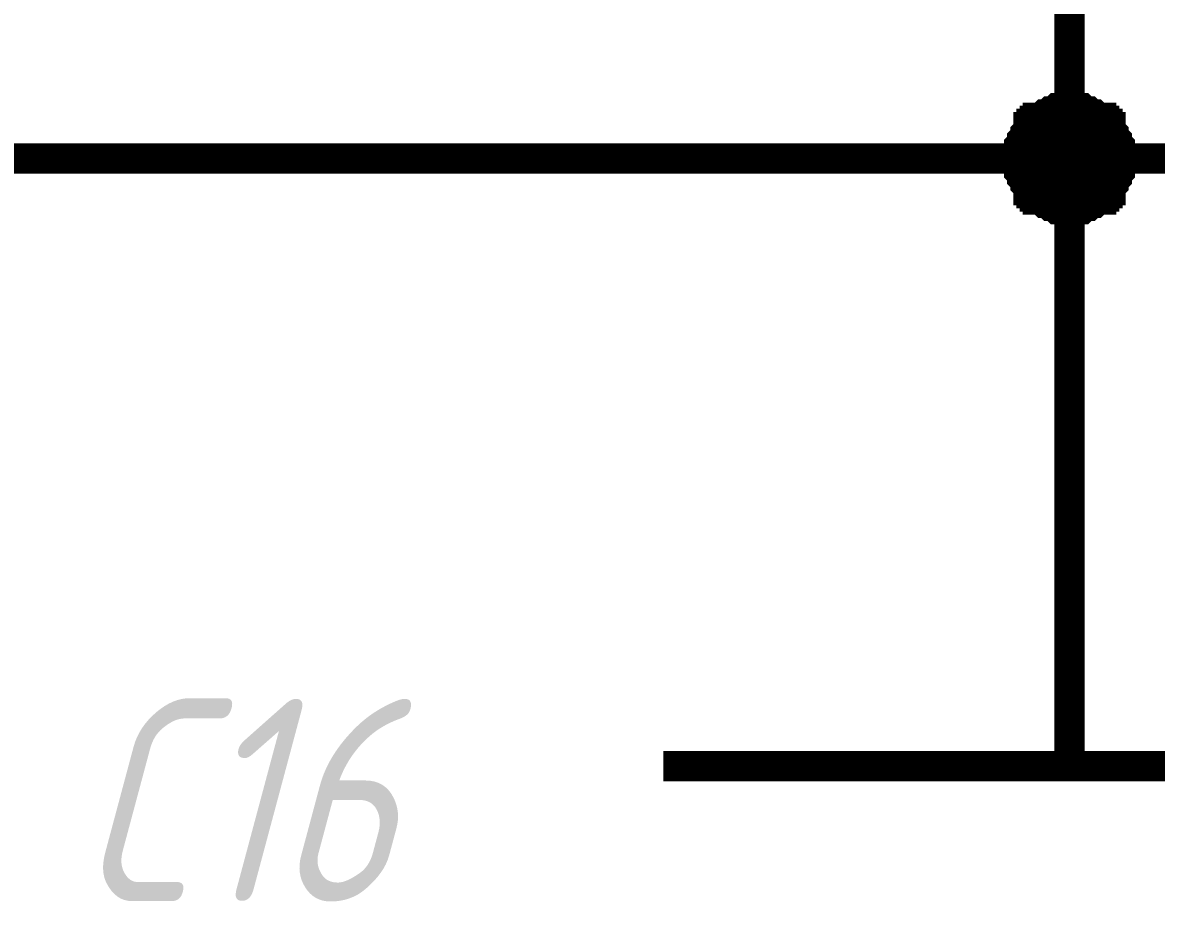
# Model space of a CAD drawing. Extents: x 260 to 1101, y 70 to 664.
# Drawn here: x 793.71 to 804.89, y 486.94 to 495.63 of the extents above; entities that cross this region are included whole.
import ezdxf

# ---------------------------------------------------------------- set-up
doc = ezdxf.new("R2010")
doc.units = 0
doc.header["$MEASUREMENT"] = 0
doc.layers.add('Sheet', color=255, linetype='CONTINUOUS')
doc.styles.add('GOST type A0', font='', dxfattribs={"oblique": 15, "height": 3.5})
doc.styles.get('GOST type A0').set_extended_font_data('GOST type A')

msp = doc.modelspace()

# ---------------------------------------------------------------- linework, layer by layer
at = {"layer": 'Sheet'}
for points, const_width in [([(804.036, 494.286), (804.036, 496.771)], 0.3), ([(803.539, 494.286), (803.539, 494.317), (803.539, 494.348), (803.539, 494.348), (803.539, 494.379), (803.539, 494.41), (803.57, 494.441), (803.57, 494.472), (803.57, 494.472), (803.601, 494.503), (803.601, 494.534), (803.601, 494.534), (803.632, 494.565), (803.632, 494.596), (803.663, 494.596), (803.663, 494.628), (803.694, 494.628), (803.694, 494.659), (803.725, 494.659), (803.725, 494.69), (803.757, 494.69), (803.788, 494.721), (803.788, 494.721), (803.819, 494.721), (803.85, 494.752), (803.85, 494.752), (803.881, 494.752), (803.912, 494.783), (803.943, 494.783), (803.974, 494.783), (803.974, 494.783), (804.005, 494.783), (804.036, 494.783)], 0.3), ([(803.539, 494.286), (803.539, 494.317), (803.539, 494.348), (803.539, 494.348), (803.539, 494.379), (803.539, 494.41), (803.57, 494.441), (803.57, 494.472), (803.57, 494.472), (803.601, 494.503), (803.601, 494.534), (803.601, 494.534), (803.632, 494.565), (803.632, 494.596), (803.663, 494.596), (803.663, 494.628), (803.694, 494.628), (803.694, 494.659), (803.725, 494.659), (803.725, 494.69), (803.757, 494.69), (803.788, 494.721), (803.788, 494.721), (803.819, 494.721), (803.85, 494.752), (803.85, 494.752), (803.881, 494.752), (803.912, 494.783), (803.943, 494.783), (803.974, 494.783), (803.974, 494.783), (804.005, 494.783), (804.036, 494.783)], 0.3), ([(803.539, 494.286), (803.539, 494.317), (803.539, 494.348), (803.539, 494.348), (803.539, 494.379), (803.539, 494.41), (803.57, 494.441), (803.57, 494.472), (803.57, 494.472), (803.601, 494.503), (803.601, 494.534), (803.601, 494.534), (803.632, 494.565), (803.632, 494.596), (803.663, 494.596), (803.663, 494.628), (803.694, 494.628), (803.694, 494.659), (803.725, 494.659), (803.725, 494.69), (803.757, 494.69), (803.788, 494.721), (803.788, 494.721), (803.819, 494.721), (803.85, 494.752), (803.85, 494.752), (803.881, 494.752), (803.912, 494.783), (803.943, 494.783), (803.974, 494.783), (803.974, 494.783), (804.005, 494.783), (804.036, 494.783)], 0.3), ([(803.539, 494.286), (803.539, 494.317), (803.539, 494.348), (803.539, 494.348), (803.539, 494.379), (803.539, 494.41), (803.57, 494.441), (803.57, 494.472), (803.57, 494.472), (803.601, 494.503), (803.601, 494.534), (803.601, 494.534), (803.632, 494.565), (803.632, 494.596), (803.663, 494.596), (803.663, 494.628), (803.694, 494.628), (803.694, 494.659), (803.725, 494.659), (803.725, 494.69), (803.757, 494.69), (803.788, 494.721), (803.788, 494.721), (803.819, 494.721), (803.85, 494.752), (803.85, 494.752), (803.881, 494.752), (803.912, 494.783), (803.943, 494.783), (803.974, 494.783), (803.974, 494.783), (804.005, 494.783), (804.036, 494.783)], 0.3), ([(803.539, 494.286), (803.539, 494.317), (803.539, 494.348), (803.539, 494.348), (803.539, 494.379), (803.539, 494.41), (803.57, 494.441), (803.57, 494.472), (803.57, 494.472), (803.601, 494.503), (803.601, 494.534), (803.601, 494.534), (803.632, 494.565), (803.632, 494.596), (803.663, 494.596), (803.663, 494.628), (803.694, 494.628), (803.694, 494.659), (803.725, 494.659), (803.725, 494.69), (803.757, 494.69), (803.788, 494.721), (803.788, 494.721), (803.819, 494.721), (803.85, 494.752), (803.85, 494.752), (803.881, 494.752), (803.912, 494.783), (803.943, 494.783), (803.974, 494.783), (803.974, 494.783), (804.005, 494.783), (804.036, 494.783)], 0.3), ([(803.539, 494.286), (803.539, 494.317), (803.539, 494.348), (803.539, 494.348), (803.539, 494.379), (803.539, 494.41), (803.57, 494.441), (803.57, 494.472), (803.57, 494.472), (803.601, 494.503), (803.601, 494.534), (803.601, 494.534), (803.632, 494.565), (803.632, 494.596), (803.663, 494.596), (803.663, 494.628), (803.694, 494.628), (803.694, 494.659), (803.725, 494.659), (803.725, 494.69), (803.757, 494.69), (803.788, 494.721), (803.788, 494.721), (803.819, 494.721), (803.85, 494.752), (803.85, 494.752), (803.881, 494.752), (803.912, 494.783), (803.943, 494.783), (803.974, 494.783), (803.974, 494.783), (804.005, 494.783), (804.036, 494.783)], 0.3), ([(803.539, 494.286), (803.539, 494.317), (803.539, 494.348), (803.539, 494.348), (803.539, 494.379), (803.539, 494.41), (803.57, 494.441), (803.57, 494.472), (803.57, 494.472), (803.601, 494.503), (803.601, 494.534), (803.601, 494.534), (803.632, 494.565), (803.632, 494.596), (803.663, 494.596), (803.663, 494.628), (803.694, 494.628), (803.694, 494.659), (803.725, 494.659), (803.725, 494.69), (803.757, 494.69), (803.788, 494.721), (803.788, 494.721), (803.819, 494.721), (803.85, 494.752), (803.85, 494.752), (803.881, 494.752), (803.912, 494.783), (803.943, 494.783), (803.974, 494.783), (803.974, 494.783), (804.005, 494.783), (804.036, 494.783)], 0.0991), ([(803.539, 494.286), (803.539, 494.317), (803.539, 494.348), (803.539, 494.348), (803.539, 494.379), (803.539, 494.41), (803.57, 494.441), (803.57, 494.472), (803.57, 494.472), (803.601, 494.503), (803.601, 494.534), (803.601, 494.534), (803.632, 494.565), (803.632, 494.596), (803.663, 494.596), (803.663, 494.628), (803.694, 494.628), (803.694, 494.659), (803.725, 494.659), (803.725, 494.69), (803.757, 494.69), (803.788, 494.721), (803.788, 494.721), (803.819, 494.721), (803.85, 494.752), (803.85, 494.752), (803.881, 494.752), (803.912, 494.783), (803.943, 494.783), (803.974, 494.783), (803.974, 494.783), (804.005, 494.783), (804.036, 494.783)], 0.0991), ([(803.539, 494.286), (803.539, 494.317), (803.539, 494.348), (803.539, 494.348), (803.539, 494.379), (803.539, 494.41), (803.57, 494.441), (803.57, 494.472), (803.57, 494.472), (803.601, 494.503), (803.601, 494.534), (803.601, 494.534), (803.632, 494.565), (803.632, 494.596), (803.663, 494.596), (803.663, 494.628), (803.694, 494.628), (803.694, 494.659), (803.725, 494.659), (803.725, 494.69), (803.757, 494.69), (803.788, 494.721), (803.788, 494.721), (803.819, 494.721), (803.85, 494.752), (803.85, 494.752), (803.881, 494.752), (803.912, 494.783), (803.943, 494.783), (803.974, 494.783), (803.974, 494.783), (804.005, 494.783), (804.036, 494.783)], 0.0991), ([(803.539, 494.286), (803.539, 494.317), (803.539, 494.348), (803.539, 494.348), (803.539, 494.379), (803.539, 494.41), (803.57, 494.441), (803.57, 494.472), (803.57, 494.472), (803.601, 494.503), (803.601, 494.534), (803.601, 494.534), (803.632, 494.565), (803.632, 494.596), (803.663, 494.596), (803.663, 494.628), (803.694, 494.628), (803.694, 494.659), (803.725, 494.659), (803.725, 494.69), (803.757, 494.69), (803.788, 494.721), (803.788, 494.721), (803.819, 494.721), (803.85, 494.752), (803.85, 494.752), (803.881, 494.752), (803.912, 494.783), (803.943, 494.783), (803.974, 494.783), (803.974, 494.783), (804.005, 494.783), (804.036, 494.783)], 0.0991), ([(803.539, 494.286), (803.539, 494.317), (803.539, 494.348), (803.539, 494.348), (803.539, 494.379), (803.539, 494.41), (803.57, 494.441), (803.57, 494.472), (803.57, 494.472), (803.601, 494.503), (803.601, 494.534), (803.601, 494.534), (803.632, 494.565), (803.632, 494.596), (803.663, 494.596), (803.663, 494.628), (803.694, 494.628), (803.694, 494.659), (803.725, 494.659), (803.725, 494.69), (803.757, 494.69), (803.788, 494.721), (803.788, 494.721), (803.819, 494.721), (803.85, 494.752), (803.85, 494.752), (803.881, 494.752), (803.912, 494.783), (803.943, 494.783), (803.974, 494.783), (803.974, 494.783), (804.005, 494.783), (804.036, 494.783)], 0.0991), ([(803.539, 494.286), (803.539, 494.317), (803.539, 494.348), (803.539, 494.348), (803.539, 494.379), (803.539, 494.41), (803.57, 494.441), (803.57, 494.472), (803.57, 494.472), (803.601, 494.503), (803.601, 494.534), (803.601, 494.534), (803.632, 494.565), (803.632, 494.596), (803.663, 494.596), (803.663, 494.628), (803.694, 494.628), (803.694, 494.659), (803.725, 494.659), (803.725, 494.69), (803.757, 494.69), (803.788, 494.721), (803.788, 494.721), (803.819, 494.721), (803.85, 494.752), (803.85, 494.752), (803.881, 494.752), (803.912, 494.783), (803.943, 494.783), (803.974, 494.783), (803.974, 494.783), (804.005, 494.783), (804.036, 494.783)], 0.0991), ([(804.036, 494.783), (804.036, 494.783)], 0.3), ([(804.036, 494.783), (804.067, 494.783), (804.098, 494.783), (804.098, 494.783), (804.129, 494.783), (804.16, 494.783), (804.191, 494.752), (804.222, 494.752), (804.222, 494.752), (804.253, 494.721), (804.284, 494.721), (804.284, 494.721), (804.316, 494.69), (804.347, 494.69), (804.347, 494.659), (804.378, 494.659), (804.378, 494.628), (804.409, 494.628), (804.409, 494.596), (804.44, 494.596), (804.44, 494.565), (804.471, 494.534), (804.471, 494.534), (804.471, 494.503), (804.502, 494.472), (804.502, 494.472), (804.502, 494.441), (804.533, 494.41), (804.533, 494.379), (804.533, 494.348), (804.533, 494.348), (804.533, 494.317), (804.533, 494.286)], 0.3), ([(804.036, 494.783), (804.036, 494.783)], 0.3), ([(804.036, 494.783), (804.067, 494.783), (804.098, 494.783), (804.098, 494.783), (804.129, 494.783), (804.16, 494.783), (804.191, 494.752), (804.222, 494.752), (804.222, 494.752), (804.253, 494.721), (804.284, 494.721), (804.284, 494.721), (804.316, 494.69), (804.347, 494.69), (804.347, 494.659), (804.378, 494.659), (804.378, 494.628), (804.409, 494.628), (804.409, 494.596), (804.44, 494.596), (804.44, 494.565), (804.471, 494.534), (804.471, 494.534), (804.471, 494.503), (804.502, 494.472), (804.502, 494.472), (804.502, 494.441), (804.533, 494.41), (804.533, 494.379), (804.533, 494.348), (804.533, 494.348), (804.533, 494.317), (804.533, 494.286)], 0.3), ([(804.036, 494.783), (804.036, 494.783)], 0.3), ([(804.036, 494.783), (804.067, 494.783), (804.098, 494.783), (804.098, 494.783), (804.129, 494.783), (804.16, 494.783), (804.191, 494.752), (804.222, 494.752), (804.222, 494.752), (804.253, 494.721), (804.284, 494.721), (804.284, 494.721), (804.316, 494.69), (804.347, 494.69), (804.347, 494.659), (804.378, 494.659), (804.378, 494.628), (804.409, 494.628), (804.409, 494.596), (804.44, 494.596), (804.44, 494.565), (804.471, 494.534), (804.471, 494.534), (804.471, 494.503), (804.502, 494.472), (804.502, 494.472), (804.502, 494.441), (804.533, 494.41), (804.533, 494.379), (804.533, 494.348), (804.533, 494.348), (804.533, 494.317), (804.533, 494.286)], 0.3), ([(804.036, 494.783), (804.036, 494.783)], 0.3), ([(804.036, 494.783), (804.067, 494.783), (804.098, 494.783), (804.098, 494.783), (804.129, 494.783), (804.16, 494.783), (804.191, 494.752), (804.222, 494.752), (804.222, 494.752), (804.253, 494.721), (804.284, 494.721), (804.284, 494.721), (804.316, 494.69), (804.347, 494.69), (804.347, 494.659), (804.378, 494.659), (804.378, 494.628), (804.409, 494.628), (804.409, 494.596), (804.44, 494.596), (804.44, 494.565), (804.471, 494.534), (804.471, 494.534), (804.471, 494.503), (804.502, 494.472), (804.502, 494.472), (804.502, 494.441), (804.533, 494.41), (804.533, 494.379), (804.533, 494.348), (804.533, 494.348), (804.533, 494.317), (804.533, 494.286)], 0.3), ([(804.036, 494.783), (804.036, 494.783)], 0.3), ([(804.036, 494.783), (804.067, 494.783), (804.098, 494.783), (804.098, 494.783), (804.129, 494.783), (804.16, 494.783), (804.191, 494.752), (804.222, 494.752), (804.222, 494.752), (804.253, 494.721), (804.284, 494.721), (804.284, 494.721), (804.316, 494.69), (804.347, 494.69), (804.347, 494.659), (804.378, 494.659), (804.378, 494.628), (804.409, 494.628), (804.409, 494.596), (804.44, 494.596), (804.44, 494.565), (804.471, 494.534), (804.471, 494.534), (804.471, 494.503), (804.502, 494.472), (804.502, 494.472), (804.502, 494.441), (804.533, 494.41), (804.533, 494.379), (804.533, 494.348), (804.533, 494.348), (804.533, 494.317), (804.533, 494.286)], 0.3), ([(804.036, 494.783), (804.036, 494.783)], 0.3), ([(804.036, 494.783), (804.067, 494.783), (804.098, 494.783), (804.098, 494.783), (804.129, 494.783), (804.16, 494.783), (804.191, 494.752), (804.222, 494.752), (804.222, 494.752), (804.253, 494.721), (804.284, 494.721), (804.284, 494.721), (804.316, 494.69), (804.347, 494.69), (804.347, 494.659), (804.378, 494.659), (804.378, 494.628), (804.409, 494.628), (804.409, 494.596), (804.44, 494.596), (804.44, 494.565), (804.471, 494.534), (804.471, 494.534), (804.471, 494.503), (804.502, 494.472), (804.502, 494.472), (804.502, 494.441), (804.533, 494.41), (804.533, 494.379), (804.533, 494.348), (804.533, 494.348), (804.533, 494.317), (804.533, 494.286)], 0.3), ([(804.036, 494.783), (804.036, 494.783)], 0.0991), ([(804.036, 494.783), (804.067, 494.783), (804.098, 494.783), (804.098, 494.783), (804.129, 494.783), (804.16, 494.783), (804.191, 494.752), (804.222, 494.752), (804.222, 494.752), (804.253, 494.721), (804.284, 494.721), (804.284, 494.721), (804.316, 494.69), (804.347, 494.69), (804.347, 494.659), (804.378, 494.659), (804.378, 494.628), (804.409, 494.628), (804.409, 494.596), (804.44, 494.596), (804.44, 494.565), (804.471, 494.534), (804.471, 494.534), (804.471, 494.503), (804.502, 494.472), (804.502, 494.472), (804.502, 494.441), (804.533, 494.41), (804.533, 494.379), (804.533, 494.348), (804.533, 494.348), (804.533, 494.317), (804.533, 494.286)], 0.0991), ([(804.036, 494.783), (804.036, 494.783)], 0.0991), ([(804.036, 494.783), (804.067, 494.783), (804.098, 494.783), (804.098, 494.783), (804.129, 494.783), (804.16, 494.783), (804.191, 494.752), (804.222, 494.752), (804.222, 494.752), (804.253, 494.721), (804.284, 494.721), (804.284, 494.721), (804.316, 494.69), (804.347, 494.69), (804.347, 494.659), (804.378, 494.659), (804.378, 494.628), (804.409, 494.628), (804.409, 494.596), (804.44, 494.596), (804.44, 494.565), (804.471, 494.534), (804.471, 494.534), (804.471, 494.503), (804.502, 494.472), (804.502, 494.472), (804.502, 494.441), (804.533, 494.41), (804.533, 494.379), (804.533, 494.348), (804.533, 494.348), (804.533, 494.317), (804.533, 494.286)], 0.0991), ([(804.036, 494.783), (804.036, 494.783)], 0.0991), ([(804.036, 494.783), (804.067, 494.783), (804.098, 494.783), (804.098, 494.783), (804.129, 494.783), (804.16, 494.783), (804.191, 494.752), (804.222, 494.752), (804.222, 494.752), (804.253, 494.721), (804.284, 494.721), (804.284, 494.721), (804.316, 494.69), (804.347, 494.69), (804.347, 494.659), (804.378, 494.659), (804.378, 494.628), (804.409, 494.628), (804.409, 494.596), (804.44, 494.596), (804.44, 494.565), (804.471, 494.534), (804.471, 494.534), (804.471, 494.503), (804.502, 494.472), (804.502, 494.472), (804.502, 494.441), (804.533, 494.41), (804.533, 494.379), (804.533, 494.348), (804.533, 494.348), (804.533, 494.317), (804.533, 494.286)], 0.0991), ([(804.036, 494.783), (804.036, 494.783)], 0.0991), ([(804.036, 494.783), (804.067, 494.783), (804.098, 494.783), (804.098, 494.783), (804.129, 494.783), (804.16, 494.783), (804.191, 494.752), (804.222, 494.752), (804.222, 494.752), (804.253, 494.721), (804.284, 494.721), (804.284, 494.721), (804.316, 494.69), (804.347, 494.69), (804.347, 494.659), (804.378, 494.659), (804.378, 494.628), (804.409, 494.628), (804.409, 494.596), (804.44, 494.596), (804.44, 494.565), (804.471, 494.534), (804.471, 494.534), (804.471, 494.503), (804.502, 494.472), (804.502, 494.472), (804.502, 494.441), (804.533, 494.41), (804.533, 494.379), (804.533, 494.348), (804.533, 494.348), (804.533, 494.317), (804.533, 494.286)], 0.0991), ([(804.036, 494.783), (804.036, 494.783)], 0.0991), ([(804.036, 494.783), (804.067, 494.783), (804.098, 494.783), (804.098, 494.783), (804.129, 494.783), (804.16, 494.783), (804.191, 494.752), (804.222, 494.752), (804.222, 494.752), (804.253, 494.721), (804.284, 494.721), (804.284, 494.721), (804.316, 494.69), (804.347, 494.69), (804.347, 494.659), (804.378, 494.659), (804.378, 494.628), (804.409, 494.628), (804.409, 494.596), (804.44, 494.596), (804.44, 494.565), (804.471, 494.534), (804.471, 494.534), (804.471, 494.503), (804.502, 494.472), (804.502, 494.472), (804.502, 494.441), (804.533, 494.41), (804.533, 494.379), (804.533, 494.348), (804.533, 494.348), (804.533, 494.317), (804.533, 494.286)], 0.0991), ([(804.036, 494.783), (804.036, 494.783)], 0.0991), ([(804.036, 494.783), (804.067, 494.783), (804.098, 494.783), (804.098, 494.783), (804.129, 494.783), (804.16, 494.783), (804.191, 494.752), (804.222, 494.752), (804.222, 494.752), (804.253, 494.721), (804.284, 494.721), (804.284, 494.721), (804.316, 494.69), (804.347, 494.69), (804.347, 494.659), (804.378, 494.659), (804.378, 494.628), (804.409, 494.628), (804.409, 494.596), (804.44, 494.596), (804.44, 494.565), (804.471, 494.534), (804.471, 494.534), (804.471, 494.503), (804.502, 494.472), (804.502, 494.472), (804.502, 494.441), (804.533, 494.41), (804.533, 494.379), (804.533, 494.348), (804.533, 494.348), (804.533, 494.317), (804.533, 494.286)], 0.0991), ([(771.551, 486.768), (776.551, 486.768), (776.551, 494.286), (804.036, 494.286), (819.036, 494.286), (819.036, 461.79), (844.005, 461.79)], 0.3), ([(804.036, 493.789), (804.005, 493.789), (803.974, 493.789), (803.974, 493.789), (803.943, 493.789), (803.912, 493.789), (803.881, 493.82), (803.85, 493.82), (803.85, 493.82), (803.819, 493.851), (803.788, 493.851), (803.788, 493.851), (803.757, 493.882), (803.725, 493.882), (803.725, 493.913), (803.694, 493.913), (803.694, 493.944), (803.663, 493.944), (803.663, 493.975), (803.632, 493.975), (803.632, 494.006), (803.601, 494.037), (803.601, 494.037), (803.601, 494.068), (803.57, 494.099), (803.57, 494.099), (803.57, 494.13), (803.539, 494.162), (803.539, 494.193), (803.539, 494.224), (803.539, 494.224), (803.539, 494.255), (803.539, 494.286)], 0.3), ([(803.539, 494.286), (803.539, 494.286)], 0.3), ([(804.036, 493.789), (804.005, 493.789), (803.974, 493.789), (803.974, 493.789), (803.943, 493.789), (803.912, 493.789), (803.881, 493.82), (803.85, 493.82), (803.85, 493.82), (803.819, 493.851), (803.788, 493.851), (803.788, 493.851), (803.757, 493.882), (803.725, 493.882), (803.725, 493.913), (803.694, 493.913), (803.694, 493.944), (803.663, 493.944), (803.663, 493.975), (803.632, 493.975), (803.632, 494.006), (803.601, 494.037), (803.601, 494.037), (803.601, 494.068), (803.57, 494.099), (803.57, 494.099), (803.57, 494.13), (803.539, 494.162), (803.539, 494.193), (803.539, 494.224), (803.539, 494.224), (803.539, 494.255), (803.539, 494.286)], 0.3), ([(803.539, 494.286), (803.539, 494.286)], 0.3), ([(804.036, 493.789), (804.005, 493.789), (803.974, 493.789), (803.974, 493.789), (803.943, 493.789), (803.912, 493.789), (803.881, 493.82), (803.85, 493.82), (803.85, 493.82), (803.819, 493.851), (803.788, 493.851), (803.788, 493.851), (803.757, 493.882), (803.725, 493.882), (803.725, 493.913), (803.694, 493.913), (803.694, 493.944), (803.663, 493.944), (803.663, 493.975), (803.632, 493.975), (803.632, 494.006), (803.601, 494.037), (803.601, 494.037), (803.601, 494.068), (803.57, 494.099), (803.57, 494.099), (803.57, 494.13), (803.539, 494.162), (803.539, 494.193), (803.539, 494.224), (803.539, 494.224), (803.539, 494.255), (803.539, 494.286)], 0.3), ([(803.539, 494.286), (803.539, 494.286)], 0.3), ([(804.036, 493.789), (804.005, 493.789), (803.974, 493.789), (803.974, 493.789), (803.943, 493.789), (803.912, 493.789), (803.881, 493.82), (803.85, 493.82), (803.85, 493.82), (803.819, 493.851), (803.788, 493.851), (803.788, 493.851), (803.757, 493.882), (803.725, 493.882), (803.725, 493.913), (803.694, 493.913), (803.694, 493.944), (803.663, 493.944), (803.663, 493.975), (803.632, 493.975), (803.632, 494.006), (803.601, 494.037), (803.601, 494.037), (803.601, 494.068), (803.57, 494.099), (803.57, 494.099), (803.57, 494.13), (803.539, 494.162), (803.539, 494.193), (803.539, 494.224), (803.539, 494.224), (803.539, 494.255), (803.539, 494.286)], 0.3), ([(803.539, 494.286), (803.539, 494.286)], 0.3), ([(804.036, 493.789), (804.005, 493.789), (803.974, 493.789), (803.974, 493.789), (803.943, 493.789), (803.912, 493.789), (803.881, 493.82), (803.85, 493.82), (803.85, 493.82), (803.819, 493.851), (803.788, 493.851), (803.788, 493.851), (803.757, 493.882), (803.725, 493.882), (803.725, 493.913), (803.694, 493.913), (803.694, 493.944), (803.663, 493.944), (803.663, 493.975), (803.632, 493.975), (803.632, 494.006), (803.601, 494.037), (803.601, 494.037), (803.601, 494.068), (803.57, 494.099), (803.57, 494.099), (803.57, 494.13), (803.539, 494.162), (803.539, 494.193), (803.539, 494.224), (803.539, 494.224), (803.539, 494.255), (803.539, 494.286)], 0.3), ([(803.539, 494.286), (803.539, 494.286)], 0.3), ([(804.036, 493.789), (804.005, 493.789), (803.974, 493.789), (803.974, 493.789), (803.943, 493.789), (803.912, 493.789), (803.881, 493.82), (803.85, 493.82), (803.85, 493.82), (803.819, 493.851), (803.788, 493.851), (803.788, 493.851), (803.757, 493.882), (803.725, 493.882), (803.725, 493.913), (803.694, 493.913), (803.694, 493.944), (803.663, 493.944), (803.663, 493.975), (803.632, 493.975), (803.632, 494.006), (803.601, 494.037), (803.601, 494.037), (803.601, 494.068), (803.57, 494.099), (803.57, 494.099), (803.57, 494.13), (803.539, 494.162), (803.539, 494.193), (803.539, 494.224), (803.539, 494.224), (803.539, 494.255), (803.539, 494.286)], 0.3), ([(803.539, 494.286), (803.539, 494.286)], 0.3), ([(804.533, 494.286), (804.533, 494.255), (804.533, 494.224), (804.533, 494.224), (804.533, 494.193), (804.533, 494.162), (804.502, 494.13), (804.502, 494.099), (804.502, 494.099), (804.471, 494.068), (804.471, 494.037), (804.471, 494.037), (804.44, 494.006), (804.44, 493.975), (804.409, 493.975), (804.409, 493.944), (804.378, 493.944), (804.378, 493.913), (804.347, 493.913), (804.347, 493.882), (804.316, 493.882), (804.284, 493.851), (804.284, 493.851), (804.253, 493.851), (804.222, 493.82), (804.222, 493.82), (804.191, 493.82), (804.16, 493.789), (804.129, 493.789), (804.098, 493.789), (804.098, 493.789), (804.067, 493.789), (804.036, 493.789)], 0.3), ([(804.036, 490.775), (804.036, 494.286)], 0.3), ([(804.533, 494.286), (804.533, 494.255), (804.533, 494.224), (804.533, 494.224), (804.533, 494.193), (804.533, 494.162), (804.502, 494.13), (804.502, 494.099), (804.502, 494.099), (804.471, 494.068), (804.471, 494.037), (804.471, 494.037), (804.44, 494.006), (804.44, 493.975), (804.409, 493.975), (804.409, 493.944), (804.378, 493.944), (804.378, 493.913), (804.347, 493.913), (804.347, 493.882), (804.316, 493.882), (804.284, 493.851), (804.284, 493.851), (804.253, 493.851), (804.222, 493.82), (804.222, 493.82), (804.191, 493.82), (804.16, 493.789), (804.129, 493.789), (804.098, 493.789), (804.098, 493.789), (804.067, 493.789), (804.036, 493.789)], 0.3), ([(804.533, 494.286), (804.533, 494.255), (804.533, 494.224), (804.533, 494.224), (804.533, 494.193), (804.533, 494.162), (804.502, 494.13), (804.502, 494.099), (804.502, 494.099), (804.471, 494.068), (804.471, 494.037), (804.471, 494.037), (804.44, 494.006), (804.44, 493.975), (804.409, 493.975), (804.409, 493.944), (804.378, 493.944), (804.378, 493.913), (804.347, 493.913), (804.347, 493.882), (804.316, 493.882), (804.284, 493.851), (804.284, 493.851), (804.253, 493.851), (804.222, 493.82), (804.222, 493.82), (804.191, 493.82), (804.16, 493.789), (804.129, 493.789), (804.098, 493.789), (804.098, 493.789), (804.067, 493.789), (804.036, 493.789)], 0.3), ([(804.533, 494.286), (804.533, 494.255), (804.533, 494.224), (804.533, 494.224), (804.533, 494.193), (804.533, 494.162), (804.502, 494.13), (804.502, 494.099), (804.502, 494.099), (804.471, 494.068), (804.471, 494.037), (804.471, 494.037), (804.44, 494.006), (804.44, 493.975), (804.409, 493.975), (804.409, 493.944), (804.378, 493.944), (804.378, 493.913), (804.347, 493.913), (804.347, 493.882), (804.316, 493.882), (804.284, 493.851), (804.284, 493.851), (804.253, 493.851), (804.222, 493.82), (804.222, 493.82), (804.191, 493.82), (804.16, 493.789), (804.129, 493.789), (804.098, 493.789), (804.098, 493.789), (804.067, 493.789), (804.036, 493.789)], 0.3), ([(804.533, 494.286), (804.533, 494.255), (804.533, 494.224), (804.533, 494.224), (804.533, 494.193), (804.533, 494.162), (804.502, 494.13), (804.502, 494.099), (804.502, 494.099), (804.471, 494.068), (804.471, 494.037), (804.471, 494.037), (804.44, 494.006), (804.44, 493.975), (804.409, 493.975), (804.409, 493.944), (804.378, 493.944), (804.378, 493.913), (804.347, 493.913), (804.347, 493.882), (804.316, 493.882), (804.284, 493.851), (804.284, 493.851), (804.253, 493.851), (804.222, 493.82), (804.222, 493.82), (804.191, 493.82), (804.16, 493.789), (804.129, 493.789), (804.098, 493.789), (804.098, 493.789), (804.067, 493.789), (804.036, 493.789)], 0.3), ([(804.533, 494.286), (804.533, 494.255), (804.533, 494.224), (804.533, 494.224), (804.533, 494.193), (804.533, 494.162), (804.502, 494.13), (804.502, 494.099), (804.502, 494.099), (804.471, 494.068), (804.471, 494.037), (804.471, 494.037), (804.44, 494.006), (804.44, 493.975), (804.409, 493.975), (804.409, 493.944), (804.378, 493.944), (804.378, 493.913), (804.347, 493.913), (804.347, 493.882), (804.316, 493.882), (804.284, 493.851), (804.284, 493.851), (804.253, 493.851), (804.222, 493.82), (804.222, 493.82), (804.191, 493.82), (804.16, 493.789), (804.129, 493.789), (804.098, 493.789), (804.098, 493.789), (804.067, 493.789), (804.036, 493.789)], 0.3), ([(804.533, 494.286), (804.533, 494.286), (804.533, 494.286), (804.533, 494.286), (804.533, 494.286), (804.533, 494.286), (804.533, 494.286), (804.533, 494.286), (804.533, 494.286), (804.533, 494.286), (804.533, 494.286), (804.533, 494.286), (804.533, 494.286), (804.533, 494.286), (804.533, 494.286), (804.533, 494.286), (804.533, 494.286), (804.533, 494.286), (804.533, 494.286), (804.533, 494.286), (804.533, 494.286), (804.533, 494.286), (804.533, 494.286), (804.533, 494.286), (804.533, 494.286), (804.533, 494.286), (804.533, 494.286), (804.533, 494.286), (804.533, 494.286), (804.533, 494.286), (804.533, 494.286), (804.533, 494.286), (804.533, 494.286)], 0.3), ([(804.533, 494.286), (804.533, 494.286)], 0.3), ([(804.533, 494.286), (804.533, 494.286), (804.533, 494.286), (804.533, 494.286), (804.533, 494.286), (804.533, 494.286), (804.533, 494.286), (804.533, 494.286), (804.533, 494.286), (804.533, 494.286), (804.533, 494.286), (804.533, 494.286), (804.533, 494.286), (804.533, 494.286), (804.533, 494.286), (804.533, 494.286), (804.533, 494.286), (804.533, 494.286), (804.533, 494.286), (804.533, 494.286), (804.533, 494.286), (804.533, 494.286), (804.533, 494.286), (804.533, 494.286), (804.533, 494.286), (804.533, 494.286), (804.533, 494.286), (804.533, 494.286), (804.533, 494.286), (804.533, 494.286), (804.533, 494.286), (804.533, 494.286), (804.533, 494.286)], 0.3), ([(804.533, 494.286), (804.533, 494.286)], 0.3), ([(804.533, 494.286), (804.533, 494.286), (804.533, 494.286), (804.533, 494.286), (804.533, 494.286), (804.533, 494.286), (804.533, 494.286), (804.533, 494.286), (804.533, 494.286), (804.533, 494.286), (804.533, 494.286), (804.533, 494.286), (804.533, 494.286), (804.533, 494.286), (804.533, 494.286), (804.533, 494.286), (804.533, 494.286), (804.533, 494.286), (804.533, 494.286), (804.533, 494.286), (804.533, 494.286), (804.533, 494.286), (804.533, 494.286), (804.533, 494.286), (804.533, 494.286), (804.533, 494.286), (804.533, 494.286), (804.533, 494.286), (804.533, 494.286), (804.533, 494.286), (804.533, 494.286), (804.533, 494.286), (804.533, 494.286)], 0.3), ([(804.533, 494.286), (804.533, 494.286)], 0.3), ([(804.533, 494.286), (804.533, 494.286), (804.533, 494.286), (804.533, 494.286), (804.533, 494.286), (804.533, 494.286), (804.533, 494.286), (804.533, 494.286), (804.533, 494.286), (804.533, 494.286), (804.533, 494.286), (804.533, 494.286), (804.533, 494.286), (804.533, 494.286), (804.533, 494.286), (804.533, 494.286), (804.533, 494.286), (804.533, 494.286), (804.533, 494.286), (804.533, 494.286), (804.533, 494.286), (804.533, 494.286), (804.533, 494.286), (804.533, 494.286), (804.533, 494.286), (804.533, 494.286), (804.533, 494.286), (804.533, 494.286), (804.533, 494.286), (804.533, 494.286), (804.533, 494.286), (804.533, 494.286), (804.533, 494.286)], 0.3), ([(804.533, 494.286), (804.533, 494.286)], 0.3), ([(804.533, 494.286), (804.533, 494.286), (804.533, 494.286), (804.533, 494.286), (804.533, 494.286), (804.533, 494.286), (804.533, 494.286), (804.533, 494.286), (804.533, 494.286), (804.533, 494.286), (804.533, 494.286), (804.533, 494.286), (804.533, 494.286), (804.533, 494.286), (804.533, 494.286), (804.533, 494.286), (804.533, 494.286), (804.533, 494.286), (804.533, 494.286), (804.533, 494.286), (804.533, 494.286), (804.533, 494.286), (804.533, 494.286), (804.533, 494.286), (804.533, 494.286), (804.533, 494.286), (804.533, 494.286), (804.533, 494.286), (804.533, 494.286), (804.533, 494.286), (804.533, 494.286), (804.533, 494.286), (804.533, 494.286)], 0.3), ([(804.533, 494.286), (804.533, 494.286)], 0.3), ([(804.533, 494.286), (804.533, 494.286), (804.533, 494.286), (804.533, 494.286), (804.533, 494.286), (804.533, 494.286), (804.533, 494.286), (804.533, 494.286), (804.533, 494.286), (804.533, 494.286), (804.533, 494.286), (804.533, 494.286), (804.533, 494.286), (804.533, 494.286), (804.533, 494.286), (804.533, 494.286), (804.533, 494.286), (804.533, 494.286), (804.533, 494.286), (804.533, 494.286), (804.533, 494.286), (804.533, 494.286), (804.533, 494.286), (804.533, 494.286), (804.533, 494.286), (804.533, 494.286), (804.533, 494.286), (804.533, 494.286), (804.533, 494.286), (804.533, 494.286), (804.533, 494.286), (804.533, 494.286), (804.533, 494.286)], 0.3), ([(804.533, 494.286), (804.533, 494.286)], 0.3), ([(804.036, 493.789), (804.005, 493.789), (803.974, 493.789), (803.974, 493.789), (803.943, 493.789), (803.912, 493.789), (803.881, 493.82), (803.85, 493.82), (803.85, 493.82), (803.819, 493.851), (803.788, 493.851), (803.788, 493.851), (803.757, 493.882), (803.725, 493.882), (803.725, 493.913), (803.694, 493.913), (803.694, 493.944), (803.663, 493.944), (803.663, 493.975), (803.632, 493.975), (803.632, 494.006), (803.601, 494.037), (803.601, 494.037), (803.601, 494.068), (803.57, 494.099), (803.57, 494.099), (803.57, 494.13), (803.539, 494.162), (803.539, 494.193), (803.539, 494.224), (803.539, 494.224), (803.539, 494.255), (803.539, 494.286)], 0.0991), ([(803.539, 494.286), (803.539, 494.286)], 0.0991), ([(804.036, 493.789), (804.005, 493.789), (803.974, 493.789), (803.974, 493.789), (803.943, 493.789), (803.912, 493.789), (803.881, 493.82), (803.85, 493.82), (803.85, 493.82), (803.819, 493.851), (803.788, 493.851), (803.788, 493.851), (803.757, 493.882), (803.725, 493.882), (803.725, 493.913), (803.694, 493.913), (803.694, 493.944), (803.663, 493.944), (803.663, 493.975), (803.632, 493.975), (803.632, 494.006), (803.601, 494.037), (803.601, 494.037), (803.601, 494.068), (803.57, 494.099), (803.57, 494.099), (803.57, 494.13), (803.539, 494.162), (803.539, 494.193), (803.539, 494.224), (803.539, 494.224), (803.539, 494.255), (803.539, 494.286)], 0.0991), ([(803.539, 494.286), (803.539, 494.286)], 0.0991), ([(804.036, 493.789), (804.005, 493.789), (803.974, 493.789), (803.974, 493.789), (803.943, 493.789), (803.912, 493.789), (803.881, 493.82), (803.85, 493.82), (803.85, 493.82), (803.819, 493.851), (803.788, 493.851), (803.788, 493.851), (803.757, 493.882), (803.725, 493.882), (803.725, 493.913), (803.694, 493.913), (803.694, 493.944), (803.663, 493.944), (803.663, 493.975), (803.632, 493.975), (803.632, 494.006), (803.601, 494.037), (803.601, 494.037), (803.601, 494.068), (803.57, 494.099), (803.57, 494.099), (803.57, 494.13), (803.539, 494.162), (803.539, 494.193), (803.539, 494.224), (803.539, 494.224), (803.539, 494.255), (803.539, 494.286)], 0.0991), ([(803.539, 494.286), (803.539, 494.286)], 0.0991), ([(804.036, 493.789), (804.005, 493.789), (803.974, 493.789), (803.974, 493.789), (803.943, 493.789), (803.912, 493.789), (803.881, 493.82), (803.85, 493.82), (803.85, 493.82), (803.819, 493.851), (803.788, 493.851), (803.788, 493.851), (803.757, 493.882), (803.725, 493.882), (803.725, 493.913), (803.694, 493.913), (803.694, 493.944), (803.663, 493.944), (803.663, 493.975), (803.632, 493.975), (803.632, 494.006), (803.601, 494.037), (803.601, 494.037), (803.601, 494.068), (803.57, 494.099), (803.57, 494.099), (803.57, 494.13), (803.539, 494.162), (803.539, 494.193), (803.539, 494.224), (803.539, 494.224), (803.539, 494.255), (803.539, 494.286)], 0.0991), ([(803.539, 494.286), (803.539, 494.286)], 0.0991), ([(804.036, 493.789), (804.005, 493.789), (803.974, 493.789), (803.974, 493.789), (803.943, 493.789), (803.912, 493.789), (803.881, 493.82), (803.85, 493.82), (803.85, 493.82), (803.819, 493.851), (803.788, 493.851), (803.788, 493.851), (803.757, 493.882), (803.725, 493.882), (803.725, 493.913), (803.694, 493.913), (803.694, 493.944), (803.663, 493.944), (803.663, 493.975), (803.632, 493.975), (803.632, 494.006), (803.601, 494.037), (803.601, 494.037), (803.601, 494.068), (803.57, 494.099), (803.57, 494.099), (803.57, 494.13), (803.539, 494.162), (803.539, 494.193), (803.539, 494.224), (803.539, 494.224), (803.539, 494.255), (803.539, 494.286)], 0.0991), ([(803.539, 494.286), (803.539, 494.286)], 0.0991), ([(804.036, 493.789), (804.005, 493.789), (803.974, 493.789), (803.974, 493.789), (803.943, 493.789), (803.912, 493.789), (803.881, 493.82), (803.85, 493.82), (803.85, 493.82), (803.819, 493.851), (803.788, 493.851), (803.788, 493.851), (803.757, 493.882), (803.725, 493.882), (803.725, 493.913), (803.694, 493.913), (803.694, 493.944), (803.663, 493.944), (803.663, 493.975), (803.632, 493.975), (803.632, 494.006), (803.601, 494.037), (803.601, 494.037), (803.601, 494.068), (803.57, 494.099), (803.57, 494.099), (803.57, 494.13), (803.539, 494.162), (803.539, 494.193), (803.539, 494.224), (803.539, 494.224), (803.539, 494.255), (803.539, 494.286)], 0.0991), ([(803.539, 494.286), (803.539, 494.286)], 0.0991), ([(804.533, 494.286), (804.533, 494.255), (804.533, 494.224), (804.533, 494.224), (804.533, 494.193), (804.533, 494.162), (804.502, 494.13), (804.502, 494.099), (804.502, 494.099), (804.471, 494.068), (804.471, 494.037), (804.471, 494.037), (804.44, 494.006), (804.44, 493.975), (804.409, 493.975), (804.409, 493.944), (804.378, 493.944), (804.378, 493.913), (804.347, 493.913), (804.347, 493.882), (804.316, 493.882), (804.284, 493.851), (804.284, 493.851), (804.253, 493.851), (804.222, 493.82), (804.222, 493.82), (804.191, 493.82), (804.16, 493.789), (804.129, 493.789), (804.098, 493.789), (804.098, 493.789), (804.067, 493.789), (804.036, 493.789)], 0.0991), ([(804.533, 494.286), (804.533, 494.255), (804.533, 494.224), (804.533, 494.224), (804.533, 494.193), (804.533, 494.162), (804.502, 494.13), (804.502, 494.099), (804.502, 494.099), (804.471, 494.068), (804.471, 494.037), (804.471, 494.037), (804.44, 494.006), (804.44, 493.975), (804.409, 493.975), (804.409, 493.944), (804.378, 493.944), (804.378, 493.913), (804.347, 493.913), (804.347, 493.882), (804.316, 493.882), (804.284, 493.851), (804.284, 493.851), (804.253, 493.851), (804.222, 493.82), (804.222, 493.82), (804.191, 493.82), (804.16, 493.789), (804.129, 493.789), (804.098, 493.789), (804.098, 493.789), (804.067, 493.789), (804.036, 493.789)], 0.0991), ([(804.533, 494.286), (804.533, 494.255), (804.533, 494.224), (804.533, 494.224), (804.533, 494.193), (804.533, 494.162), (804.502, 494.13), (804.502, 494.099), (804.502, 494.099), (804.471, 494.068), (804.471, 494.037), (804.471, 494.037), (804.44, 494.006), (804.44, 493.975), (804.409, 493.975), (804.409, 493.944), (804.378, 493.944), (804.378, 493.913), (804.347, 493.913), (804.347, 493.882), (804.316, 493.882), (804.284, 493.851), (804.284, 493.851), (804.253, 493.851), (804.222, 493.82), (804.222, 493.82), (804.191, 493.82), (804.16, 493.789), (804.129, 493.789), (804.098, 493.789), (804.098, 493.789), (804.067, 493.789), (804.036, 493.789)], 0.0991), ([(804.533, 494.286), (804.533, 494.255), (804.533, 494.224), (804.533, 494.224), (804.533, 494.193), (804.533, 494.162), (804.502, 494.13), (804.502, 494.099), (804.502, 494.099), (804.471, 494.068), (804.471, 494.037), (804.471, 494.037), (804.44, 494.006), (804.44, 493.975), (804.409, 493.975), (804.409, 493.944), (804.378, 493.944), (804.378, 493.913), (804.347, 493.913), (804.347, 493.882), (804.316, 493.882), (804.284, 493.851), (804.284, 493.851), (804.253, 493.851), (804.222, 493.82), (804.222, 493.82), (804.191, 493.82), (804.16, 493.789), (804.129, 493.789), (804.098, 493.789), (804.098, 493.789), (804.067, 493.789), (804.036, 493.789)], 0.0991), ([(804.533, 494.286), (804.533, 494.255), (804.533, 494.224), (804.533, 494.224), (804.533, 494.193), (804.533, 494.162), (804.502, 494.13), (804.502, 494.099), (804.502, 494.099), (804.471, 494.068), (804.471, 494.037), (804.471, 494.037), (804.44, 494.006), (804.44, 493.975), (804.409, 493.975), (804.409, 493.944), (804.378, 493.944), (804.378, 493.913), (804.347, 493.913), (804.347, 493.882), (804.316, 493.882), (804.284, 493.851), (804.284, 493.851), (804.253, 493.851), (804.222, 493.82), (804.222, 493.82), (804.191, 493.82), (804.16, 493.789), (804.129, 493.789), (804.098, 493.789), (804.098, 493.789), (804.067, 493.789), (804.036, 493.789)], 0.0991), ([(804.533, 494.286), (804.533, 494.255), (804.533, 494.224), (804.533, 494.224), (804.533, 494.193), (804.533, 494.162), (804.502, 494.13), (804.502, 494.099), (804.502, 494.099), (804.471, 494.068), (804.471, 494.037), (804.471, 494.037), (804.44, 494.006), (804.44, 493.975), (804.409, 493.975), (804.409, 493.944), (804.378, 493.944), (804.378, 493.913), (804.347, 493.913), (804.347, 493.882), (804.316, 493.882), (804.284, 493.851), (804.284, 493.851), (804.253, 493.851), (804.222, 493.82), (804.222, 493.82), (804.191, 493.82), (804.16, 493.789), (804.129, 493.789), (804.098, 493.789), (804.098, 493.789), (804.067, 493.789), (804.036, 493.789)], 0.0991), ([(804.533, 494.286), (804.533, 494.286), (804.533, 494.286), (804.533, 494.286), (804.533, 494.286), (804.533, 494.286), (804.533, 494.286), (804.533, 494.286), (804.533, 494.286), (804.533, 494.286), (804.533, 494.286), (804.533, 494.286), (804.533, 494.286), (804.533, 494.286), (804.533, 494.286), (804.533, 494.286), (804.533, 494.286), (804.533, 494.286), (804.533, 494.286), (804.533, 494.286), (804.533, 494.286), (804.533, 494.286), (804.533, 494.286), (804.533, 494.286), (804.533, 494.286), (804.533, 494.286), (804.533, 494.286), (804.533, 494.286), (804.533, 494.286), (804.533, 494.286), (804.533, 494.286), (804.533, 494.286), (804.533, 494.286)], 0.0991), ([(804.533, 494.286), (804.533, 494.286)], 0.0991), ([(804.533, 494.286), (804.533, 494.286), (804.533, 494.286), (804.533, 494.286), (804.533, 494.286), (804.533, 494.286), (804.533, 494.286), (804.533, 494.286), (804.533, 494.286), (804.533, 494.286), (804.533, 494.286), (804.533, 494.286), (804.533, 494.286), (804.533, 494.286), (804.533, 494.286), (804.533, 494.286), (804.533, 494.286), (804.533, 494.286), (804.533, 494.286), (804.533, 494.286), (804.533, 494.286), (804.533, 494.286), (804.533, 494.286), (804.533, 494.286), (804.533, 494.286), (804.533, 494.286), (804.533, 494.286), (804.533, 494.286), (804.533, 494.286), (804.533, 494.286), (804.533, 494.286), (804.533, 494.286), (804.533, 494.286)], 0.0991), ([(804.533, 494.286), (804.533, 494.286)], 0.0991), ([(804.533, 494.286), (804.533, 494.286), (804.533, 494.286), (804.533, 494.286), (804.533, 494.286), (804.533, 494.286), (804.533, 494.286), (804.533, 494.286), (804.533, 494.286), (804.533, 494.286), (804.533, 494.286), (804.533, 494.286), (804.533, 494.286), (804.533, 494.286), (804.533, 494.286), (804.533, 494.286), (804.533, 494.286), (804.533, 494.286), (804.533, 494.286), (804.533, 494.286), (804.533, 494.286), (804.533, 494.286), (804.533, 494.286), (804.533, 494.286), (804.533, 494.286), (804.533, 494.286), (804.533, 494.286), (804.533, 494.286), (804.533, 494.286), (804.533, 494.286), (804.533, 494.286), (804.533, 494.286), (804.533, 494.286)], 0.0991), ([(804.533, 494.286), (804.533, 494.286)], 0.0991), ([(804.533, 494.286), (804.533, 494.286), (804.533, 494.286), (804.533, 494.286), (804.533, 494.286), (804.533, 494.286), (804.533, 494.286), (804.533, 494.286), (804.533, 494.286), (804.533, 494.286), (804.533, 494.286), (804.533, 494.286), (804.533, 494.286), (804.533, 494.286), (804.533, 494.286), (804.533, 494.286), (804.533, 494.286), (804.533, 494.286), (804.533, 494.286), (804.533, 494.286), (804.533, 494.286), (804.533, 494.286), (804.533, 494.286), (804.533, 494.286), (804.533, 494.286), (804.533, 494.286), (804.533, 494.286), (804.533, 494.286), (804.533, 494.286), (804.533, 494.286), (804.533, 494.286), (804.533, 494.286), (804.533, 494.286)], 0.0991), ([(804.533, 494.286), (804.533, 494.286)], 0.0991), ([(804.533, 494.286), (804.533, 494.286), (804.533, 494.286), (804.533, 494.286), (804.533, 494.286), (804.533, 494.286), (804.533, 494.286), (804.533, 494.286), (804.533, 494.286), (804.533, 494.286), (804.533, 494.286), (804.533, 494.286), (804.533, 494.286), (804.533, 494.286), (804.533, 494.286), (804.533, 494.286), (804.533, 494.286), (804.533, 494.286), (804.533, 494.286), (804.533, 494.286), (804.533, 494.286), (804.533, 494.286), (804.533, 494.286), (804.533, 494.286), (804.533, 494.286), (804.533, 494.286), (804.533, 494.286), (804.533, 494.286), (804.533, 494.286), (804.533, 494.286), (804.533, 494.286), (804.533, 494.286), (804.533, 494.286)], 0.0991), ([(804.533, 494.286), (804.533, 494.286)], 0.0991), ([(804.533, 494.286), (804.533, 494.286), (804.533, 494.286), (804.533, 494.286), (804.533, 494.286), (804.533, 494.286), (804.533, 494.286), (804.533, 494.286), (804.533, 494.286), (804.533, 494.286), (804.533, 494.286), (804.533, 494.286), (804.533, 494.286), (804.533, 494.286), (804.533, 494.286), (804.533, 494.286), (804.533, 494.286), (804.533, 494.286), (804.533, 494.286), (804.533, 494.286), (804.533, 494.286), (804.533, 494.286), (804.533, 494.286), (804.533, 494.286), (804.533, 494.286), (804.533, 494.286), (804.533, 494.286), (804.533, 494.286), (804.533, 494.286), (804.533, 494.286), (804.533, 494.286), (804.533, 494.286), (804.533, 494.286)], 0.0991), ([(804.533, 494.286), (804.533, 494.286)], 0.0991), ([(804.036, 488.29), (804.036, 490.775)], 0.3), ([(800.03, 488.29), (808.042, 488.29)], 0.3)]:
    msp.add_lwpolyline(points, dxfattribs=dict(at, const_width=const_width))
at = {"layer": 'Sheet', "const_width": 0.508}
msp.add_lwpolyline([(803.809, 494.297, 1), (804.317, 494.297, 1)], format="xyb", close=True, dxfattribs=at)

# ---------------------------------------------------------------- texts
at = {"layer": 'Sheet', "style": 'GOST type A0', "oblique": 15}
msp.add_text('C16', height=2, dxfattribs=at).set_placement((794.222, 486.954))

doc.saveas('drawing.dxf')
